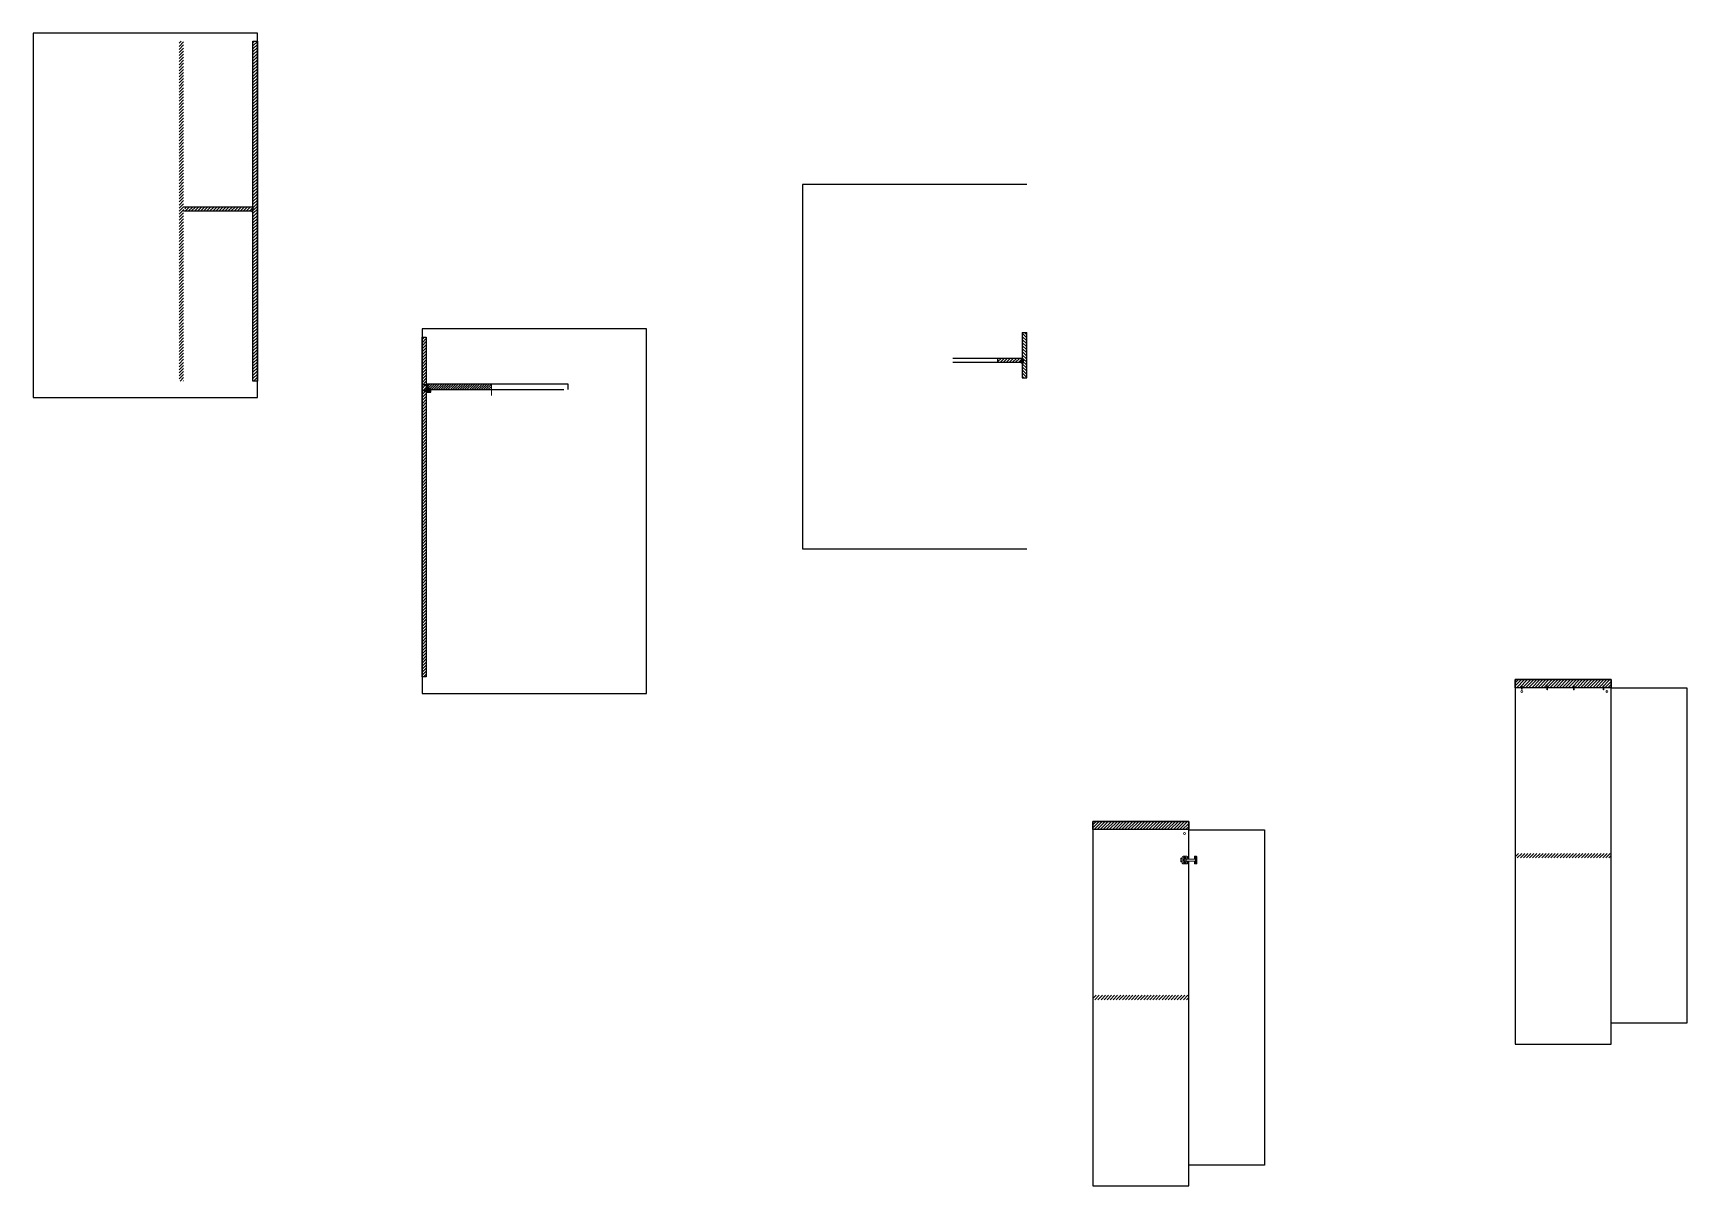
# Model space of a CAD drawing. Header units: millimetres. Extents: x -3423 to 18014, y 42 to 23746.
# Drawn here: x 9388 to 18014, y 6781 to 12792 of the extents above; entities that cross this region are included whole.
import ezdxf

# ---------------------------------------------------------------- set-up
doc = ezdxf.new("R2010")
doc.units = ezdxf.units.MM
doc.header["$MEASUREMENT"] = 0
doc.linetypes.add('HIDDEN', pattern=[0.375, 0.25, -0.125])
for name, color, linetype, lineweight in [('Arredi', 1, 'Continuous', 25), ('Dettagli', 210, 'Continuous', 5), ('quote', 2, 'Continuous', 9), ('Tratteggi', 2, 'HIDDEN', 15), ('Viti', 2, 'Continuous', 15)]:
    doc.layers.add(name, color=color, linetype=linetype, lineweight=lineweight)

# ---------------------------------------------------------------- blocks, each defined once
blk = doc.blocks.new('101345')
for p, q in [((40.1, 264.9), (40.1, 264.6)), ((40.2, 265), (40.3, 265.1)), ((40.2, 264.5), (40.3, 264.5)), ((40.3, 265.1), (41.6, 265.1)), ((40.3, 264.5), (40.3, 265.1)), ((40.3, 264.5), (41.6, 264.5)), ((40.4, 264.9), (41.6, 264.9)), ((40.4, 264.8), (41.6, 264.8)), ((40.4, 264.7), (41.6, 264.7)), ((40.4, 264.6), (41.6, 264.6)), ((43, 265.1), (41.6, 265.1)), ((42.9, 264.9), (41.6, 264.9)), ((42.9, 264.8), (41.6, 264.8)), ((42.9, 264.7), (41.6, 264.7)), ((42.9, 264.6), (41.6, 264.6)), ((43, 264.5), (41.6, 264.5)), ((43, 264.5), (43, 265.1)), ((43.1, 265), (43, 265.1)), ((43.1, 264.5), (43, 264.5)), ((43.1, 264.9), (43.1, 264.6))]:
    blk.add_line(p, q)
for centre, radius, start, end in [((40.2, 264.9), 0.1, 123.5668, 180), ((40.2, 264.6), 0.1, 180, 236.2912), ((40.3, 265), 0.05, 90, 123.5668), ((40.3, 264.5), 0.05, 236.2912, 270), ((43, 265), 0.05, 56.4332, 90), ((43, 264.5), 0.05, 270, 303.7088), ((43, 264.9), 0.1, 0, 56.4332), ((43, 264.6), 0.1, 303.7088, 0)]:
    blk.add_arc(centre, radius, start, end)

msp = doc.modelspace()

# ---------------------------------------------------------------- hatches: boundary and pattern name
at = {"layer": 'Dettagli'}
h = msp.add_hatch(dxfattribs=at)
h.set_pattern_fill('ANSI31', color=256, scale=90)
h.set_pattern_definition([(45, (2477.56, 4016.444), (-7.954951, 7.954951), [])])
h.paths.add_polyline_path([(10173.009, 11872.643), (10162.196, 11872.643), (10162.196, 11876.381), (10173.009, 11876.381), (10173.009, 12749.732), (10149.995, 12749.732), (10149.995, 11271.875), (10160.721, 11271.875), (10160.721, 11268.136), (10149.995, 11268.136), (10149.995, 10977.773), (10173.009, 10977.773)])
h.paths.add_polyline_path([(10523.826, 11876.381), (10534.64, 11876.381), (10534.64, 11886.288), (10173.009, 11886.288), (10173.009, 11876.381), (10183.426, 11876.381), (10183.426, 11872.643), (10173.009, 11872.643), (10173.009, 11863.273), (10534.64, 11863.273), (10534.64, 11872.643), (10523.826, 11872.643)])
h.paths.add_polyline_path([(10557.654, 12749.732), (10534.64, 12749.732), (10534.64, 11876.381), (10545.057, 11876.381), (10545.057, 11872.643), (10534.64, 11872.643), (10534.64, 10977.773), (10557.654, 10977.773)])
h = msp.add_hatch(dxfattribs=at)
h.set_pattern_fill('ANSI31', color=256, scale=90)
h.set_pattern_definition([(45, (8105.019, 645.552), (-7.954951, 7.954951), [])])
h.paths.add_polyline_path([(17618.539, 9421.319), (17118.539, 9421.319), (17118.539, 9378.839), (17618.539, 9378.839)])
h.paths.add_polyline_path([(17618.539, 8515.396), (17118.539, 8515.396), (17118.539, 8492.381), (17618.539, 8492.381)])
h = msp.add_hatch(dxfattribs=at)
h.set_pattern_fill('ANSI31', color=0, scale=90)
h.set_pattern_definition([(45, (5901.866, -94.291), (-7.954951, 7.954951), [])])
h.paths.add_polyline_path([(15415.386, 8681.476), (14915.386, 8681.476), (14915.386, 8638.996), (15415.386, 8638.996)])
h.paths.add_polyline_path([(15415.386, 7775.552), (14915.386, 7775.552), (14915.386, 7752.538), (15415.386, 7752.538)])
at = {"layer": 'quote'}
h = msp.add_hatch(dxfattribs=at)
h.set_pattern_fill('ANSI31', color=256, scale=90)
h.paths.add_polyline_path([(14537.978, 11087.616), (14546.866, 11087.616), (14546.866, 11097.401), (14418.479, 11097.401), (14418.479, 11074.386), (14546.866, 11074.386), (14546.866, 11083.865), (14537.978, 11083.865)])
h = msp.add_hatch(dxfattribs=at)
h.set_pattern_fill('ANSI31', color=256, scale=70)
h.paths.add_polyline_path([(11778.187, 10933.094), (11778.187, 10962.095), (11448.46, 10962.095), (11448.46, 10937.76), (11461.966, 10937.76), (11461.966, 10933.094)])
at = {"layer": 'Viti'}
h = msp.add_hatch(dxfattribs=at)
h.set_pattern_fill('ANSI31', color=256, scale=90, angle=90)
h.paths.add_polyline_path([(14570.178, 11230.888), (14547.164, 11230.888), (14547.164, 11087.518), (14555.193, 11087.518), (14555.193, 11083.951), (14547.164, 11083.951), (14547.164, 11074.386), (14547.164, 11074.365), (14550.598, 11074.365, -0.503711), (14550.598, 11070.904), (14550.598, 11070.864), (14547.164, 11070.864), (14547.164, 10995.513), (14570.178, 10995.513)])
h = msp.add_hatch(dxfattribs=at)
h.set_pattern_fill('ANSI31', color=256, scale=90)
h.paths.add_polyline_path([(11438.113, 10956.005), (11426.496, 10956.005), (11426.496, 10960.344), (11438.113, 10960.344), (11438.113, 10962.095), (11438.113, 11207.026), (11416.694, 11207.026), (11416.694, 9435.067), (11438.113, 9435.067), (11438.113, 10927.816), (11426.496, 10927.816), (11426.496, 10932.155), (11438.113, 10932.155)])
h = msp.add_hatch(dxfattribs=at)
h.set_pattern_fill('ANSI31', color=256, scale=40, angle=90)
h.paths.add_polyline_path([(11448.46, 10962.095), (11438.553, 10962.095), (11438.549, 10960.344), (11439.073, 10960.344), (11439.073, 10956.005), (11438.54, 10956.005), (11438.501, 10937.76), (11448.46, 10937.76)])
h = msp.add_hatch(dxfattribs=at)
h.set_pattern_fill('ANSI31', color=256, scale=40, angle=90)
h.paths.add_polyline_path([(11438.501, 10937.76), (11438.489, 10932.155), (11439.073, 10932.155), (11439.073, 10927.816), (11438.479, 10927.816), (11438.463, 10920.189), (11461.966, 10920.189), (11461.966, 10937.76)])

# ---------------------------------------------------------------- linework, layer by layer
at = {"layer": 'Arredi'}
for p, q in [((14547.164, 11230.888), (14547.164, 11087.616)), ((14418.479, 11097.401), (14418.479, 11074.386)), ((14546.866, 11087.616), (14537.978, 11087.616)), ((14537.978, 11087.616), (14537.978, 11083.865)), ((14537.978, 11083.865), (14546.866, 11083.865)), ((14546.866, 11097.401), (14546.866, 11087.616)), ((14546.866, 11083.865), (14546.866, 11074.386)), ((14555.193, 11087.616), (14547.164, 11087.616)), ((14547.164, 11083.865), (14547.164, 11074.386)), ((14547.164, 11083.865), (14555.193, 11083.865)), ((14547.164, 11074.386), (14551.565, 11074.386)), ((14547.164, 11070.756), (14547.164, 10995.513)), ((14547.164, 11070.756), (14551.565, 11070.756)), ((14551.565, 11074.386), (14551.565, 11070.756)), ((14555.193, 11083.865), (14555.193, 11087.616)), ((11426.496, 10960.344), (11438.113, 10960.344)), ((11426.496, 10960.344), (11426.496, 10956.005)), ((11426.496, 10956.005), (11438.113, 10956.005)), ((11438.54, 10956.005), (11438.489, 10932.155)), ((11438.54, 10956.005), (11439.073, 10956.005)), ((11438.553, 10962.095), (11438.549, 10960.344)), ((11438.549, 10960.344), (11439.073, 10960.344)), ((11439.073, 10956.005), (11439.073, 10960.344)), ((11426.496, 10932.155), (11438.113, 10932.155)), ((11426.496, 10932.155), (11426.496, 10927.816)), ((11426.496, 10927.816), (11438.113, 10927.816)), ((11438.479, 10927.816), (11438.463, 10920.189)), ((11438.479, 10927.816), (11439.073, 10927.816)), ((11438.489, 10932.155), (11439.073, 10932.155)), ((11439.073, 10927.816), (11439.073, 10932.155))]:
    msp.add_line(p, q, dxfattribs=at)
at = {"layer": 'Arredi', "color": 0}
for p, q in [((14547.164, 11230.888), (14570.178, 11230.888)), ((14547.164, 10995.513), (14570.178, 10995.513))]:
    msp.add_line(p, q, dxfattribs=at)
at = {"layer": 'Arredi'}
for points in [[(9387.654, 10892.211), (10557.654, 10892.211), (10557.654, 12792.211), (9387.654, 12792.211)], [(10557.654, 10977.773), (10534.64, 10977.773), (10534.64, 12749.732), (10557.654, 12749.732)], [(11416.694, 9349.505), (12586.694, 9349.505), (12586.694, 11249.505), (11416.694, 11249.505)], [(17118.539, 9421.319), (17118.539, 7521.319), (17618.539, 7521.319), (17618.539, 9421.319)], [(17118.539, 9421.319), (17618.539, 9421.319), (17618.539, 9378.839), (17118.539, 9378.839)], [(17618.539, 9377.821), (18013.894, 9377.821), (18013.894, 7629.896), (17618.539, 7629.896)]]:
    msp.add_lwpolyline(points, close=True, dxfattribs=at)
for points in [[(14570.178, 12003.324), (13400.178, 12003.324), (13400.178, 10103.324), (14570.178, 10103.324)], [(10173.009, 11886.288), (10534.64, 11886.288)], [(10534.64, 11863.273), (10173.009, 11863.273)], [(14570.178, 10995.513), (14570.178, 11230.888)], [(11438.113, 10927.816), (11438.113, 9435.067), (11416.694, 9435.067), (11416.694, 11207.026), (11438.113, 11207.026), (11438.113, 10960.344)], [(14185.533, 11097.401), (14546.866, 11097.401)], [(14546.866, 11074.386), (14185.533, 11074.386)], [(11438.113, 10962.095), (11438.113, 10960.344)], [(11438.113, 10956.005), (11438.113, 10932.155)], [(11438.113, 10956.005), (11438.113, 10933.094), (11438.125, 10933.094)], [(11448.46, 10937.76), (11448.46, 10962.095), (11438.23, 10962.095)], [(12179.035, 10933.094), (12179.035, 10962.095), (11448.46, 10962.095), (11448.46, 10962.095), (11448.46, 10962.095)], [(11438.463, 10920.189), (11461.966, 10920.189), (11461.966, 10937.76), (11438.501, 10937.76)], [(11461.966, 10933.094), (12155.244, 10933.094)], [(15415.386, 8490.094), (15415.386, 8681.476), (14915.386, 8681.476), (14915.386, 6781.476), (15415.386, 6781.476), (15415.386, 8472.406)], [(15415.386, 8490.094), (15415.386, 8637.978), (15810.741, 8637.978), (15810.741, 6890.052), (15415.386, 6890.052), (15415.386, 8470.577)]]:
    msp.add_lwpolyline(points, dxfattribs=at)
at = {"layer": 'Arredi', "color": 0}
msp.add_lwpolyline([(14915.386, 8681.476), (15415.386, 8681.476), (15415.386, 8638.996), (14915.386, 8638.996)], close=True, dxfattribs=at)
at = {"layer": 'Dettagli'}
for p, q in [((11438.113, 10960.059), (11438.633, 10960.059)), ((11438.633, 10956.321), (11438.113, 10956.321)), ((11438.633, 10960.059), (11438.633, 10956.321)), ((11438.113, 10931.873), (11438.633, 10931.873)), ((11438.633, 10928.142), (11438.113, 10928.134)), ((11438.633, 10931.88), (11438.633, 10928.142)), ((15445.676, 8498.484), (15445.676, 8485.412)), ((15445.676, 8474.834), (15445.676, 8462.088))]:
    msp.add_line(p, q, dxfattribs=at)
for points in [[(14542.153, 11074.326, 0.51342927), (14542.153, 11070.825, -1)], [(14550.598, 11074.326, -0.51342927), (14550.544, 11070.826, 1)]]:
    msp.add_lwpolyline(points, format="xyb", dxfattribs=at)
for points in [[(14550.598, 11074.326), (14542.153, 11074.326), (14542.153, 11070.825), (14550.598, 11070.825)], [(14546.966, 11074.326), (14546.888, 11074.326), (14546.888, 11070.825), (14546.966, 11070.825)], [(14547.164, 11074.326), (14550.598, 11074.326), (14550.598, 11070.825), (14547.164, 11070.825)], [(11428.548, 10956.321), (11426.834, 10956.321), (11426.834, 10960.059), (11428.548, 10960.059)], [(11428.548, 10928.134), (11426.834, 10928.134), (11426.834, 10931.873), (11428.548, 10931.873)], [(15401.317, 8485.42), (15450.744, 8485.411), (15450.744, 8474.833), (15401.317, 8474.842)]]:
    msp.add_lwpolyline(points, close=True, dxfattribs=at)
for points in [[(14547.164, 11070.825), (14547.164, 11074.326), (14546.966, 11074.326), (14546.966, 11070.825)], [(11438.113, 10956.321), (11428.548, 10956.321), (11428.548, 10960.059), (11438.113, 10960.059)], [(11438.113, 10928.134), (11428.548, 10928.134), (11428.548, 10931.873), (11438.113, 10931.873)], [(15381.444, 8470.577), (15373.444, 8470.577), (15373.444, 8490.094), (15381.444, 8490.094)], [(15373.444, 8490.094), (15381.444, 8490.094)], [(15401.164, 8475.682), (15373.444, 8475.682), (15373.444, 8484.595), (15401.164, 8484.595)], [(15381.444, 8496.058), (15381.444, 8490.094)], [(15381.444, 8470.577), (15381.444, 8464.345)], [(15384.51, 8460.741), (15407.026, 8460.741)], [(15405.742, 8499.93), (15385.516, 8499.93)], [(15409.672, 8490.094), (15409.672, 8496.592)], [(15409.672, 8490.094), (15415.386, 8490.094), (15415.386, 8485.411)], [(15415.386, 8474.833), (15415.386, 8470.577), (15409.672, 8470.577)], [(15409.672, 8463.694), (15409.672, 8470.577)], [(15445.676, 8485.411), (15445.676, 8487.396), (15453.512, 8487.396), (15453.512, 8472.182), (15445.676, 8472.182), (15445.676, 8474.833)], [(15456.273, 8460.741), (15446.715, 8460.741)], [(15447.019, 8499.93), (15455.969, 8499.93)], [(15457.199, 8498.89), (15457.199, 8461.682)]]:
    msp.add_lwpolyline(points, dxfattribs=at)
for centre, radius in [((17152.758, 9358.901), 4.806), ((17596.709, 9358.901), 4.806), ((15393.556, 8619.058), 4.806), ((15390.058, 8480.564), 1.723), ((15450.002, 8494.013), 2.958), ((15450.002, 8466.273), 2.958)]:
    msp.add_circle(centre, radius, dxfattribs=at)
for centre, radius, start, end in [((15386.279, 8495.049), 4.94, 98.8871181, 168.2173162), ((15386.279, 8465.353), 4.94, 191.7826838, 249.012268), ((15404.979, 8495.049), 4.94, 18.2062672, 81.1128819), ((15404.979, 8465.237), 4.94, 294.4769959, 341.7937328), ((15447.405, 8498.225), 1.748, 102.7549066, 171.488596), ((15447.405, 8462.347), 1.748, 188.511404, 246.7497571), ((15455.583, 8498.225), 1.748, 22.3604775, 77.2450934), ((15455.583, 8462.347), 1.748, 293.2502429, 337.6395225)]:
    msp.add_arc(centre, radius, start, end, dxfattribs=at)
for centre in [(15390.876, 8492.929), (15390.876, 8468.42), (15399.542, 8492.63), (15399.542, 8468.121)]:
    msp.add_ellipse(centre, major_axis=(0, -3.759), ratio=0.67857525, dxfattribs=at)
at = {"layer": 'quote', "color": 0}
msp.add_line((11778.187, 10962.095), (11778.187, 10903.175), dxfattribs=at)
at = {"layer": 'Tratteggi'}
for points in [[(17287.408, 9389.581), (17287.408, 9368.35), (17283.669, 9368.35), (17283.669, 9389.581)], [(17426.252, 9389.581), (17426.252, 9368.35), (17422.513, 9368.35), (17422.513, 9389.581)], [(17579.972, 9389.581), (17579.972, 9368.35), (17576.233, 9368.35), (17576.233, 9389.581)]]:
    msp.add_lwpolyline(points, close=True, dxfattribs=at)
at = {"layer": 'Viti', "color": 2}
msp.add_lwpolyline([(10534.64, 11863.273), (10528.455, 11863.273), (10528.455, 11859.761), (10534.64, 11859.761)], close=True, dxfattribs=at)

# ---------------------------------------------------------------- block references
at = {"layer": 'Dettagli', "xscale": 5.577091848675362, "yscale": 5.577091848675362, "zscale": 5.577091848675362}
msp.add_blockref('101345', (14314.512, 9609.142), dxfattribs=at)
at = {"layer": 'Viti', "xscale": 5.577091848675362, "yscale": 5.577091848675362, "zscale": 5.577091848675362}
msp.add_blockref('101345', (10302.262, 10397.908), dxfattribs=at)
at = {"layer": 'Viti', "xscale": 5.577091848675362, "yscale": 5.577091848675362, "zscale": 5.577091848675362, "rotation": 270}
msp.add_blockref('101345', (15676.09, 9611.545), dxfattribs=at)

doc.saveas('drawing.dxf')
